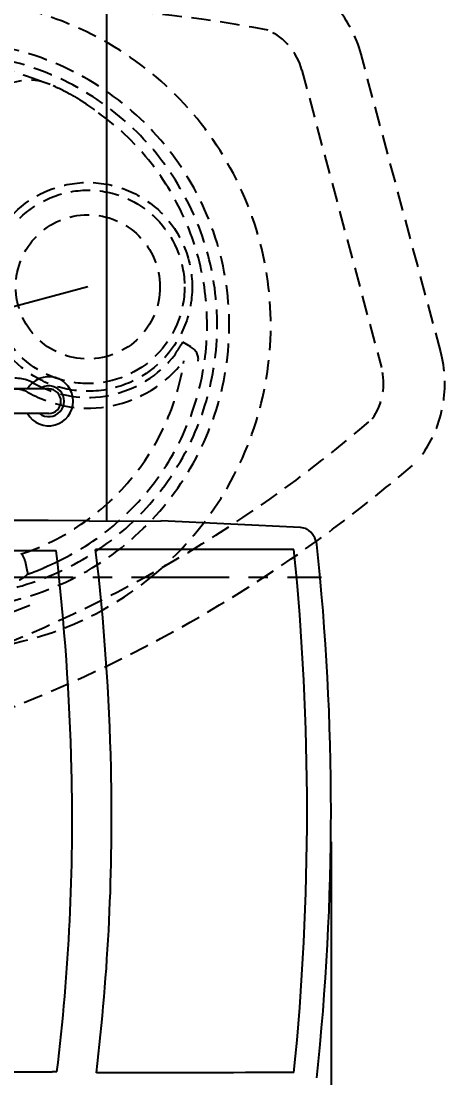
# Model space of a CAD drawing. Extents: x 230 to 4050, y 0 to 2754.
# Drawn here: x 1198.7 to 1336.9, y 2117.4 to 2461.7 of the extents above; entities that cross this region are included whole.
import ezdxf

# ---------------------------------------------------------------- set-up
doc = ezdxf.new("R2010")
doc.units = 0
doc.header["$PDMODE"] = 3
doc.linetypes.add('CENTER', pattern=[50.8, 31.75, -6.35, 6.35, -6.35])
doc.linetypes.add('HIDDEN', pattern=[9.525, 6.35, -3.175])
doc.layers.get('0').update_dxf_attribs({"linetype": 'CONTINUOUS'})
doc.layers.get('DEFPOINTS').update_dxf_attribs({"linetype": 'CONTINUOUS'})
for name, color, linetype in [('DANMEN', 7, 'CONTINUOUS'), ('KIKI-2D2', 7, 'CONTINUOUS'), ('SUNPOU', 7, 'CONTINUOUS')]:
    doc.layers.add(name, color=color, linetype=linetype)
doc.styles.get("Standard").update_dxf_attribs({"font": 'romans.shx', "bigfont": 'extfont.shx'})
doc.dimstyles.get("Standard").update_dxf_attribs({"dimscale": 10, "dimtxt": 2, "dimasz": 3, "dimexe": 1, "dimexo": 1, "dimgap": 0.6, "dimtad": 3, "dimdec": 0, "dimzin": 0, "dimdsep": 46, "dimtxsty": 'STANDARD', "dimblk1": 'OPEN', "dimblk2": 'OPEN', "dimsah": 1, "dimcen": 1.5, "dimadec": 0, "dimazin": 0, "dimtfac": 1, "dimtdec": 0, "dimtmove": 0, "dimatfit": 0, "dimldrblk": 'DOTSMALL', "dimfxl": 1, "dimtvp": 1, "dimtolj": 1, "dimtzin": 0, "dimarcsym": 0})

# ---------------------------------------------------------------- blocks, each defined once
blk = doc.blocks.new('_OPEN')
at = {"color": 0, "linetype": 'ByBlock'}
for p, q in [((-1, 0.167), (0, 0)), ((0, 0), (-1, -0.167)), ((0, 0), (-1, 0))]:
    blk.add_line(p, q, dxfattribs=at)
blk = doc.blocks.new('*D29')
at = {"layer": 'DEFPOINTS', "color": 0}
for p in [(1145.61, 2249.82), (980.48, 2186.08)]:
    blk.add_point(p, dxfattribs=at)
at = {"layer": 'SUNPOU', "color": 0, "lineweight": -2}
for p, q in [((1173.59, 2260.63), (1201.58, 2271.43)), ((1145.61, 2249.82), (980.48, 2186.08)), ((952.5, 2175.27), (750.02, 2097.1))]:
    blk.add_line(p, q, dxfattribs=at)
at = {"layer": 'SUNPOU', "color": 0, "lineweight": -2, "xscale": 30, "yscale": 30, "zscale": 30}
for p, rotation in [((1145.61, 2249.82), 201.1096331378531), ((980.48, 2186.08), 21.10963313785311)]:
    blk.add_blockref('_OPEN', p, dxfattribs=dict(at, rotation=rotation))
at = {"layer": 'SUNPOU', "color": 0, "insert": (782.28, 2126.71), "char_height": 20, "attachment_point": 5, "rotation": 21.1096}
blk.add_mtext('\\A1;∅177', dxfattribs=at)
blk = doc.blocks.new('_DotSmall')
at = {"color": 0, "linetype": 'ByBlock', "const_width": 0.5}
blk.add_lwpolyline([(-0.0625, 0, 1), (0.0625, 0, 1)], format="xyb", close=True, dxfattribs=at)
blk = doc.blocks.new('*D28')
at = {"layer": 'DEFPOINTS', "color": 0}
for p in [(1299.77, 2204.34), (899.55, 2017.95), (1299.77, 1895.8)]:
    blk.add_point(p, dxfattribs=at)
at = {"layer": 'SUNPOU', "color": 0, "lineweight": -2}
for p, q in [((1299.77, 2194.34), (1299.77, 1885.8)), ((899.55, 2007.95), (899.55, 1885.8)), ((929.55, 1895.8), (1269.77, 1895.8))]:
    blk.add_line(p, q, dxfattribs=at)
at = {"layer": 'SUNPOU', "color": 0, "lineweight": -2, "xscale": 30, "yscale": 30, "zscale": 30, "rotation": 180}
blk.add_blockref('_OPEN', (899.55, 1895.8), dxfattribs=at)
at = {"layer": 'SUNPOU', "color": 0, "lineweight": -2, "xscale": 30, "yscale": 30, "zscale": 30}
blk.add_blockref('_OPEN', (1299.77, 1895.8), dxfattribs=at)
at = {"layer": 'SUNPOU', "color": 0, "insert": (1099.66, 1911.8), "char_height": 20, "attachment_point": 5}
blk.add_mtext('\\A1;400', dxfattribs=at)

msp = doc.modelspace()

# ---------------------------------------------------------------- linework, layer by layer
at = {"layer": 'DANMEN', "color": 4, "linetype": 'HIDDEN'}
for p, q in [((1335.54, 2354.03), (1309.56, 2450.97)), ((1290.24, 2445.79), (1316.22, 2348.85)), ((1254.02, 2355.59), (1251.42, 2357.1)), ((1198.83, 2288.15), (1198.89, 2288.14)), ((1198.83, 2288.15), (1198.91, 2288.11)), ((1200.76, 2282.26), (1200.27, 2285.04))]:
    msp.add_line(p, q, dxfattribs=at)
at = {"layer": 'DANMEN', "color": 2, "linetype": 'CENTER'}
msp.add_line((828.37, 2280.59), (1296.72, 2280.59), dxfattribs=at)
at = {"layer": 'DANMEN', "color": 4, "linetype": 'HIDDEN'}
for radius in [34, 31.5, 23.5]:
    msp.add_circle((1220.5, 2375.15), radius, dxfattribs=at)
for centre, radius, start, end in [((1270.93, 2440.61), 40, 15, 65.211), ((1174.13, 2362.73), 106, 309.199, 170.5759), ((1198.03, 2032.63), 433.82, 79.2007, 101.616), ((1270.93, 2440.61), 20, 15, 65.211), ((1174.13, 2362.73), 92.45, 210.6902, 81.4927), ((1174.15, 2362.73), 88.5, 248.1537, 81.3693), ((1174.13, 2362.73), 85.24, 68.5032, 75.4591), ((1201.39, 2425.58), 16.93, 66.2369, 177.1185), ((1174.13, 2362.73), 85.44, 61.5426, 66.4904), ((1188.45, 2389), 55.52, 59.1513, 61.6103), ((1209.56, 2423.48), 15.09, 56.9942, 57.59), ((1171.09, 2364.32), 85.66, 54.7501, 56.969), ((1174.13, 2362.73), 85.24, 294.6992, 55.3008), ((1252.01, 2351.56), 4.5, 351.7843, 63.6291), ((1220.5, 2375.15), 36, 240.5243, 322.4768), ((1201.92, 2371.96), 50.71, 338.325, 338.8391), ((1296.9, 2343.68), 40, 324.789, 15), ((1174.13, 2362.73), 78.56, 288.3261, 351.4817), ((1220.5, 2375.15), 39.5, 240.5243, 322.4767), ((1296.9, 2343.68), 20, 324.789, 15), ((1196.88, 2333.36), 12, 60.5262, 104.998), ((1196.88, 2333.37), 8.5, 60.5241, 105.0001), ((1029.78, 2660.55), 433.82, 288.384, 310.7993), ((1029.78, 2660.55), 453.82, 288.384, 310.7993), ((1174.13, 2362.73), 106, 219.4241, 309.199), ((1198.48, 2296.75), 15.09, 292.4104, 293.0058), ((1170.86, 2361.69), 85.66, 293.031, 295.2499), ((1194.81, 2287.01), 8.1, 305.229, 316.2888), ((1174.13, 2362.73), 85.44, 288.1265, 288.4574)]:
    msp.add_arc(centre, radius, start, end, dxfattribs=at)
msp.add_ellipse((1186.67, 2280.72), major_axis=(13.05, 6.08), ratio=0.694747, start_param=-0.18405, end_param=0.18405, dxfattribs=at)
for points, knots in [([(1217.65, 2436.22), (1217.6, 2436.25), (1217.36, 2436.4), (1217.11, 2436.55), (1216.92, 2436.67)], [0, 0, 0, 0, 0.20725, 1, 1, 1, 1]), ([(1222.66, 2432.81), (1222.44, 2432.96), (1221.73, 2433.45), (1221.01, 2433.93), (1220.53, 2434.27)], [0, 0, 0, 0, 0.311456, 1, 1, 1, 1]), ([(1249.22, 2353.65), (1249.32, 2353.8), (1250.07, 2354.94), (1250.83, 2356.08), (1251.42, 2357.1)], [0, 0, 0, 0, 0.133298, 1, 1, 1, 1]), ([(1203.43, 2282.48), (1203.5, 2282.51), (1203.77, 2282.62), (1204.04, 2282.72), (1204.23, 2282.8)], [0, 0, 0, 0, 0.290662, 1, 1, 1, 1]), ([(1207.4, 2284.22), (1207.53, 2284.28), (1208.31, 2284.63), (1209.1, 2284.99), (1209.75, 2285.29)], [0, 0, 0, 0, 0.166652, 1, 1, 1, 1]), ([(1199.48, 2280.39), (1199.27, 2280.23), (1198.83, 2279.91), (1198.34, 2279.66), (1198.07, 2279.58)], [0, 0, 0, 0, 0.492607, 1, 1, 1, 1]), ([(1200.76, 2282.26), (1200.79, 2282.12), (1200.79, 2281.83), (1200.72, 2281.54), (1200.67, 2281.41)], [0, 0, 0, 0, 0.499787, 1, 1, 1, 1]), ([(1201.18, 2281.68), (1201.39, 2281.75), (1202.14, 2282.01), (1202.88, 2282.28), (1203.43, 2282.48)], [0, 0, 0, 0, 0.269919, 1, 1, 1, 1])]:
    msp.add_open_spline(points, degree=3, knots=knots, dxfattribs=at)
at = {"layer": 'KIKI-2D2', "color": 2}
for p, q in [((1226.55, 2557.95), (1226.55, 2298.88)), ((1207.71, 2341.88), (1187.17, 2341.88)), ((1207.71, 2333.88), (1188.01, 2333.88)), ((1207.51, 2299.08), (1194.86, 2299.08)), ((1219.67, 2298.89), (1207.51, 2299.08)), ((1221.04, 2298.87), (1244.27, 2298.88)), ((1289.81, 2296.8), (1244.4, 2298.88)), ((1291.46, 2296.47), (1289.81, 2296.8)), ((1189.01, 2289.28), (1210.14, 2289.27)), ((1189.83, 2119.4), (1208.89, 2119.38)), ((1210.4, 2119.42), (1208.89, 2119.38))]:
    msp.add_line(p, q, dxfattribs=at)
at = {"layer": 'KIKI-2D2', "color": 5, "linetype": 'Continuous'}
msp.add_line((1220.5, 2375.15), (1013.61, 2319.72), dxfattribs=at)
at = {"layer": 'KIKI-2D2', "color": 2}
for centre, radius, start, end in [((1207.71, 2337.88), 8, 210, 150), ((1207.71, 2337.88), 5, 233.1301, 126.8699), ((1207.71, 2337.88), 4, 270, 90), ((1288.29, 2290.37), 6.89, 7.2649, 57.829), ((486.87, 2201.88), 741.35, 1.26792, 6.79509), ((483.76, 2204.34), 816.01, 353.88659, 6.11341), ((438.05, 2198.83), 777.37, 1.41047, 6.68063), ((440.87, 2204.34), 851.1, 354.25511, 5.74489), ((531.86, 2201.78), 683.52, 353.07962, 1.35687), ((534.21, 2201.87), 694.02, 353.14947, 1.35539)]:
    msp.add_arc(centre, radius, start, end, dxfattribs=at)
at = {"layer": 'KIKI-2D2', "color": 2, "extrusion": (0, 0, -1)}
for centre, major_axis, start_param, end_param in [((1219.67, 2298.92), (2, -0.03), 0.811775, 1.570513), ((1244.82, 2298.86), (0.8, -0.013), -2.329818, -2.118723)]:
    msp.add_ellipse(centre, major_axis=major_axis, ratio=0.01745, start_param=start_param, end_param=end_param, dxfattribs=at)
at = {"layer": 'KIKI-2D2', "color": 2}
msp.add_open_spline([(1291.46, 2296.47), (1291.47, 2296.48), (1291.54, 2296.43), (1291.69, 2296.38), (1291.85, 2296.28), (1291.96, 2296.21)], degree=3, knots=[0, 0, 0, 0, 0.090519, 0.32155, 1, 1, 1, 1], dxfattribs=at)
for points in [[(1287.69, 2289.54), (1266.89, 2289.55), (1245.08, 2289.57), (1223.02, 2289.57)], [(1287.69, 2119.15), (1266.89, 2119.13), (1245.08, 2119.11), (1223.28, 2119.09)]]:
    msp.add_open_spline(points, degree=3, dxfattribs=at)

# ---------------------------------------------------------------- dimensions: what is measured, and where the dimension line sits
at = {"layer": 'SUNPOU'}
dim = msp.add_diameter_dim_2p(p1=(1145.61, 2249.82), p2=(980.48, 2186.08), dimstyle='STANDARD', override={"dimtol": 0, "dimlim": 0, "dimtp": 0, "dimtm": 0, "dimtfac": 1, "dimtdec": 0, "dimtolj": 1, "dimtzin": 0}, dxfattribs=at)
dim.commit()
dim.dimension.update_dxf_attribs({"geometry": '*D29', "text_midpoint": (788.04, 2111.78), "dimtype": 163})
dim = msp.add_linear_dim(base=(1299.77, 1895.8), p1=(899.55, 2017.95), p2=(1299.77, 2204.34), dimstyle='STANDARD', override={"dimarcsym": 1}, dxfattribs=at)
dim.commit()
dim.dimension.update_dxf_attribs({"geometry": '*D28', "text_midpoint": (1099.66, 1911.8)})

doc.saveas('drawing.dxf')
